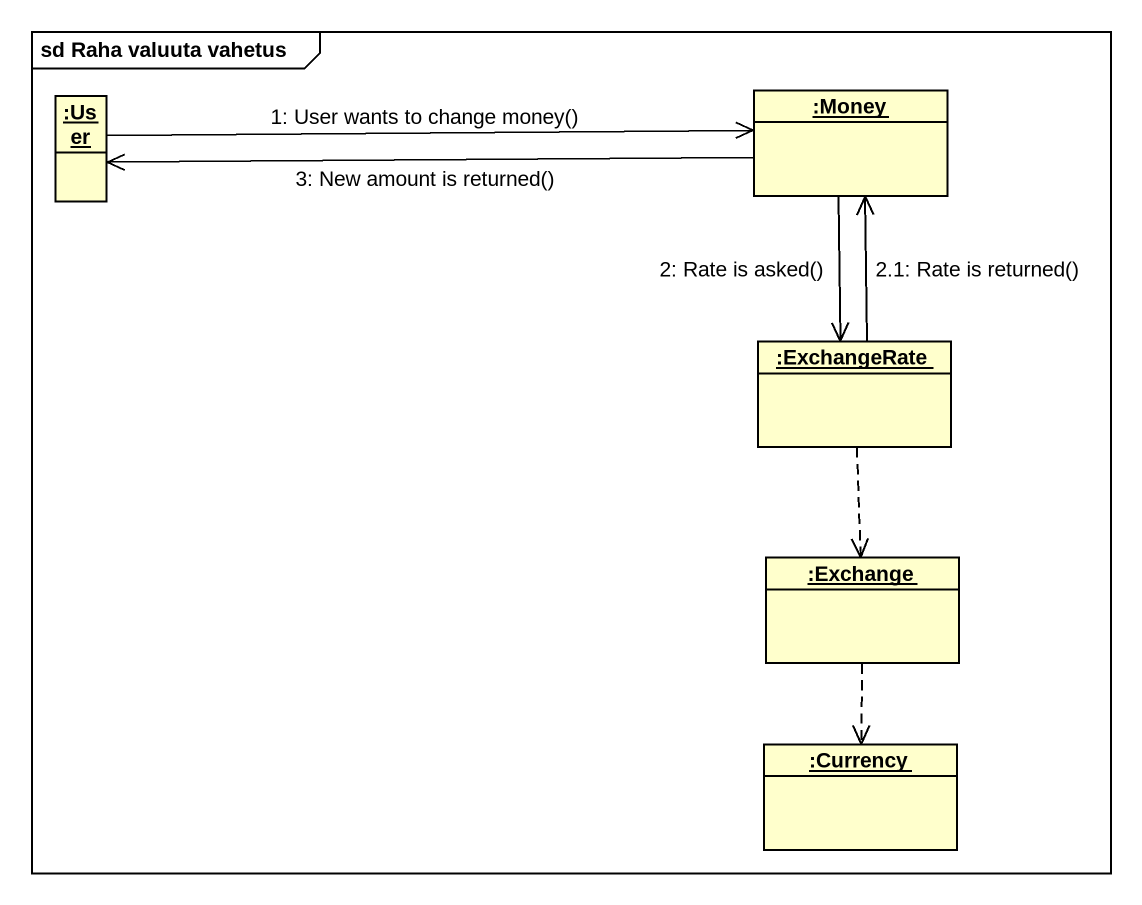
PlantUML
@startuml
mainframe sd Raha valuuta vahetus
hide circle
hide empty members
object ":User" as User
object ":Money" as Money
object ":ExchangeRate" as ExchangeRate
object ":Exchange" as Exchange
object ":Currency" as Currency
ExchangeRate ..> Exchange
Exchange ..> Currency
User -right-> Money : 1: User wants to change money()
Money --> ExchangeRate : 2: Rate is asked()
ExchangeRate -up-> Money : 2.1: Rate is returned()
Money -left-> User : 3: New amount is returned()
@enduml
